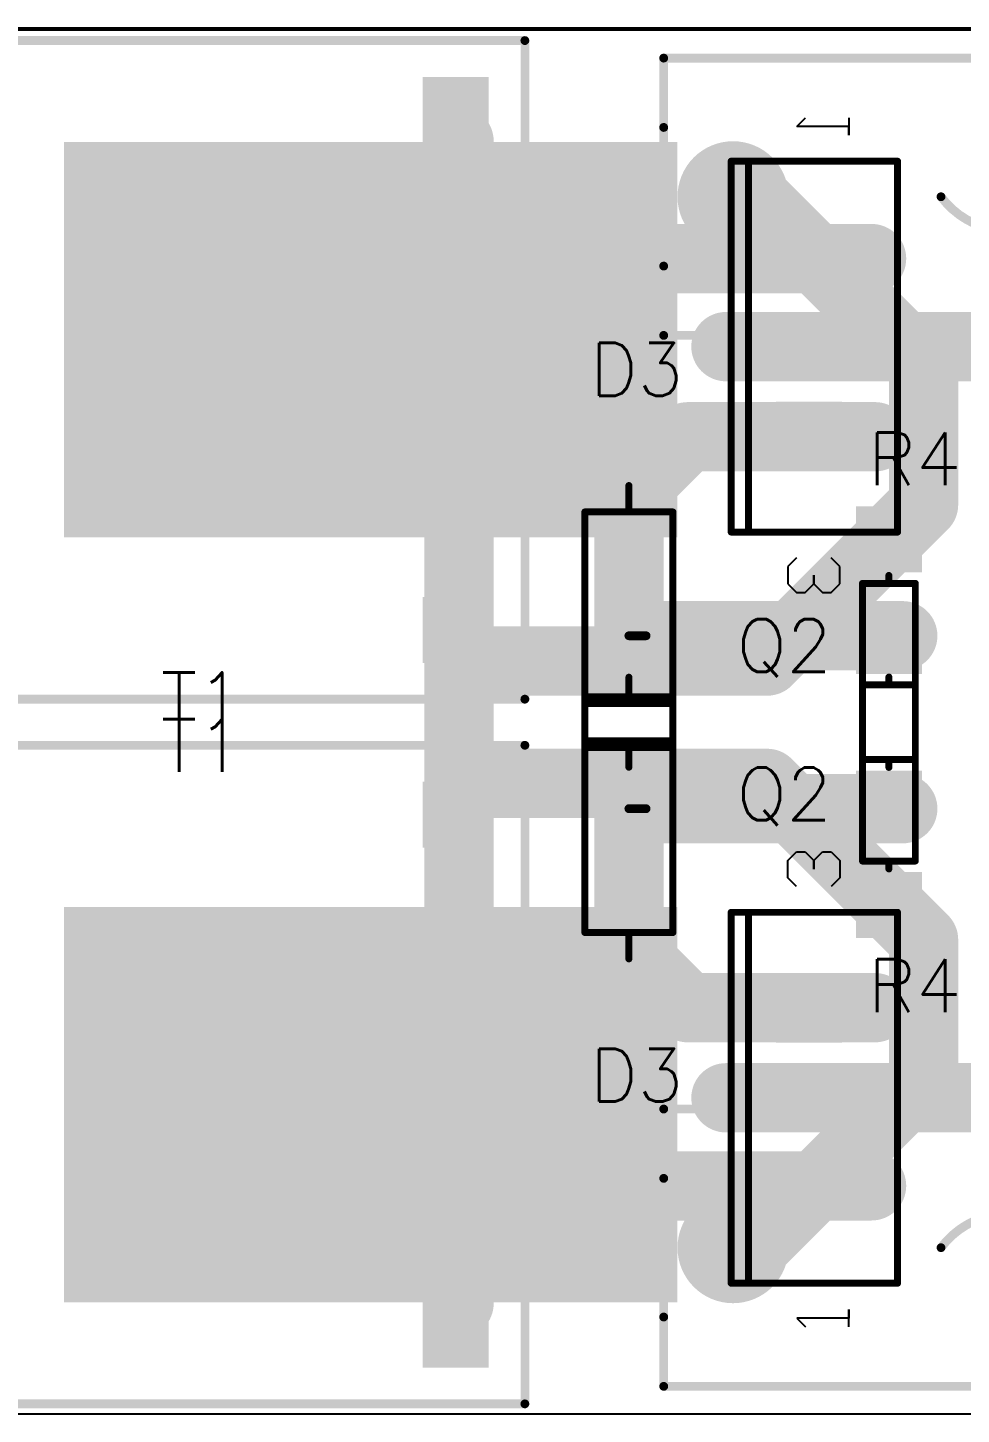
# Paper-space layout 'Bloco da legenda ISO A3' of a CAD drawing. Header units: millimetres. Extents: x 0 to 420, y 0 to 297.
# Drawn here: x 275.49 to 302.42, y 75.39 to 115.39 of the extents above; entities that cross this region are included whole.
import ezdxf

# ---------------------------------------------------------------- set-up
doc = ezdxf.new("R2010")
doc.units = ezdxf.units.MM
for name, color, linetype in [('1', 7, 'Continuous'), ('BottomLayer', 5, 'Continuous'), ('BottomSolder', 6, 'Continuous'), ('MultiLayer', 9, 'Continuous'), ('PadHoleLayer', 156, 'Continuous'), ('TopLayer', 1, 'Continuous'), ('TopOverlay', 40, 'Continuous'), ('TopSolder', 216, 'Continuous')]:
    doc.layers.add(name, color=color, linetype=linetype)
doc.styles.get("Standard").update_dxf_attribs({"font": 'simplex.shx'})

# ---------------------------------------------------------------- blocks, each defined once
blk = doc.blocks.new('DIODE_0_4_3')
at = {"layer": 'BottomLayer'}
for points in [[(-5.93, -0.85), (-4.23, -0.85), (-5.93, 0.85), (-4.23, 0.85)], [(4.23, -0.85), (5.93, -0.85), (4.23, 0.85), (5.93, 0.85)]]:
    blk.add_solid(points, dxfattribs=at)
at = {"layer": 'BottomSolder'}
for points in [[(-6.032, -0.952), (-4.128, -0.952), (-6.032, 0.952), (-4.128, 0.952)], [(4.128, -0.952), (6.032, -0.952), (4.128, 0.952), (6.032, 0.952)]]:
    blk.add_solid(points, dxfattribs=at)
at = {"layer": 'MultiLayer'}
for points in [[(-5.93, -0.85), (-4.23, -0.85), (-5.93, 0.85), (-4.23, 0.85)], [(4.23, -0.85), (5.93, -0.85), (4.23, 0.85), (5.93, 0.85)]]:
    blk.add_solid(points, dxfattribs=at)
at = {"layer": 'PadHoleLayer', "const_width": 0.6}
for points in [[(-5.38, 0, 1), (-4.78, 0, 1)], [(4.78, 0, 1), (5.38, 0, 1)]]:
    blk.add_lwpolyline(points, format="xyb", close=True, dxfattribs=at)
at = {"layer": 'TopLayer'}
for points in [[(-5.93, -0.85), (-4.23, -0.85), (-5.93, 0.85), (-4.23, 0.85)], [(4.23, -0.85), (5.93, -0.85), (4.23, 0.85), (5.93, 0.85)]]:
    blk.add_solid(points, dxfattribs=at)
at = {"layer": 'TopOverlay', "const_width": 0.2}
for points in [[(3.302, 1.27), (-3.302, 1.27)], [(-3.302, -1.27), (-3.302, 1.27)], [(2.032, -1.27), (2.032, 1.27)], [(3.302, -1.27), (3.302, 1.27)], [(-3.302, 0), (-4.064, 0)], [(4.064, 0), (3.302, 0)], [(3.302, -1.27), (-3.302, -1.27)]]:
    blk.add_lwpolyline(points, dxfattribs=at)
at = {"layer": 'TopOverlay', "const_width": 0.1}
for points in [[(-3.352, 1.27, 1), (-3.252, 1.27, 1)], [(-3.352, 1.27, 1), (-3.252, 1.27, 1)], [(1.982, 1.27, 1), (2.082, 1.27, 1)], [(3.252, 1.27, 1), (3.352, 1.27, 1)], [(3.252, 1.27, 1), (3.352, 1.27, 1)], [(-4.114, 0, 1), (-4.014, 0, 1)], [(-3.352, 0, 1), (-3.252, 0, 1)], [(3.252, 0, 1), (3.352, 0, 1)], [(4.014, 0, 1), (4.114, 0, 1)], [(-3.352, -1.27, 1), (-3.252, -1.27, 1)], [(-3.352, -1.27, 1), (-3.252, -1.27, 1)], [(1.982, -1.27, 1), (2.082, -1.27, 1)], [(3.252, -1.27, 1), (3.352, -1.27, 1)], [(3.252, -1.27, 1), (3.352, -1.27, 1)]]:
    blk.add_lwpolyline(points, format="xyb", close=True, dxfattribs=at)
at = {"layer": 'TopSolder'}
for points in [[(-6.032, -0.952), (-4.128, -0.952), (-6.032, 0.952), (-4.128, 0.952)], [(4.128, -0.952), (6.032, -0.952), (4.128, 0.952), (6.032, 0.952)]]:
    blk.add_solid(points, dxfattribs=at)
blk = doc.blocks.new('F_______4')
at = {"layer": 'BottomLayer', "const_width": 1.5}
for points in [[(1.25, 0, 1), (2.75, 0, 1)], [(22.25, 0, 1), (23.75, 0, 1)]]:
    blk.add_lwpolyline(points, format="xyb", close=True, dxfattribs=at)
at = {"layer": 'BottomSolder', "const_width": 1.602}
for points in [[(1.199, 0, 1), (2.801, 0, 1)], [(22.199, 0, 1), (23.801, 0, 1)]]:
    blk.add_lwpolyline(points, format="xyb", close=True, dxfattribs=at)
at = {"layer": 'MultiLayer', "const_width": 1.5}
for points in [[(1.25, 0, 1), (2.75, 0, 1)], [(22.25, 0, 1), (23.75, 0, 1)]]:
    blk.add_lwpolyline(points, format="xyb", close=True, dxfattribs=at)
at = {"layer": 'PadHoleLayer', "const_width": 0.875}
for points in [[(1.562, 0, 1), (2.437, 0, 1)], [(22.563, 0, 1), (23.438, 0, 1)]]:
    blk.add_lwpolyline(points, format="xyb", close=True, dxfattribs=at)
at = {"layer": 'TopLayer', "const_width": 1.5}
for points in [[(1.25, 0, 1), (2.75, 0, 1)], [(22.25, 0, 1), (23.75, 0, 1)]]:
    blk.add_lwpolyline(points, format="xyb", close=True, dxfattribs=at)
at = {"layer": 'TopOverlay', "const_width": 0.254}
for points in [[(0, 4), (25, 4)], [(0, 2), (0, 4)], [(25, 2), (25, 4)], [(0, -2), (0, 2)], [(25, -2), (25, 2)], [(25, -4), (25, 2)], [(0, -4), (0, -2)], [(0, -4), (25, -4)]]:
    blk.add_lwpolyline(points, dxfattribs=at)
at = {"layer": 'TopOverlay', "const_width": 0.127}
for points in [[(-0.064, 4, 1), (0.064, 4, 1)], [(-0.064, 4, 1), (0.064, 4, 1)], [(24.937, 4, 1), (25.064, 4, 1)], [(24.937, 4, 1), (25.064, 4, 1)], [(-0.064, 2, 1), (0.064, 2, 1)], [(-0.064, 2, 1), (0.064, 2, 1)], [(24.937, 2, 1), (25.064, 2, 1)], [(24.937, 2, 1), (25.064, 2, 1)], [(24.937, 2, 1), (25.064, 2, 1)], [(7.936, 0, 1), (8.063, 0, 1)], [(11.936, 0, 1), (12.063, 0, 1)], [(11.936, 0, 1), (12.063, 0, 1)], [(16.409, 0, 1), (16.536, 0, 1)], [(-0.064, -2, 1), (0.064, -2, 1)], [(-0.064, -2, 1), (0.064, -2, 1)], [(24.937, -2, 1), (25.064, -2, 1)], [(-0.064, -4, 1), (0.064, -4, 1)], [(-0.064, -4, 1), (0.064, -4, 1)], [(24.937, -4, 1), (25.064, -4, 1)], [(24.937, -4, 1), (25.064, -4, 1)]]:
    blk.add_lwpolyline(points, format="xyb", close=True, dxfattribs=at)
at = {"layer": 'TopOverlay', "const_width": 0.254}
for points in [[(12, 0, -0.4514), (16.472, 0)], [(12, 0, -0.500001), (8, 0)]]:
    blk.add_lwpolyline(points, format="xyb", dxfattribs=at)
at = {"layer": 'TopSolder', "const_width": 1.602}
for points in [[(1.199, 0, 1), (2.801, 0, 1)], [(22.199, 0, 1), (23.801, 0, 1)]]:
    blk.add_lwpolyline(points, format="xyb", close=True, dxfattribs=at)
blk = doc.blocks.new('TO_220_AB_10')
at = {"layer": 'BottomLayer'}
for points in [[(-3.39, -0.85), (-1.69, -0.85), (-3.39, 0.85), (-1.69, 0.85)], [(-0.85, -0.85), (0.85, -0.85), (-0.85, 0.85), (0.85, 0.85)], [(1.69, -0.85), (3.39, -0.85), (1.69, 0.85), (3.39, 0.85)]]:
    blk.add_solid(points, dxfattribs=at)
at = {"layer": 'BottomSolder'}
for points in [[(-3.492, -0.952), (-1.588, -0.952), (-3.492, 0.952), (-1.588, 0.952)], [(-0.952, -0.952), (0.952, -0.952), (-0.952, 0.952), (0.952, 0.952)], [(1.588, -0.952), (3.492, -0.952), (1.588, 0.952), (3.492, 0.952)]]:
    blk.add_solid(points, dxfattribs=at)
at = {"layer": 'MultiLayer'}
for points in [[(-3.39, -0.85), (-1.69, -0.85), (-3.39, 0.85), (-1.69, 0.85)], [(-0.85, -0.85), (0.85, -0.85), (-0.85, 0.85), (0.85, 0.85)], [(1.69, -0.85), (3.39, -0.85), (1.69, 0.85), (3.39, 0.85)]]:
    blk.add_solid(points, dxfattribs=at)
at = {"layer": 'PadHoleLayer', "const_width": 0.6}
for points in [[(-2.84, 0, 1), (-2.24, 0, 1)], [(-0.3, 0, 1), (0.3, 0, 1)], [(2.24, 0, 1), (2.84, 0, 1)]]:
    blk.add_lwpolyline(points, format="xyb", close=True, dxfattribs=at)
at = {"layer": 'TopLayer'}
for points in [[(-3.39, -0.85), (-1.69, -0.85), (-3.39, 0.85), (-1.69, 0.85)], [(-0.85, -0.85), (0.85, -0.85), (-0.85, 0.85), (0.85, 0.85)], [(1.69, -0.85), (3.39, -0.85), (1.69, 0.85), (3.39, 0.85)]]:
    blk.add_solid(points, dxfattribs=at)
at = {"layer": 'TopOverlay'}
for p, q in [((6.096, 0.361), (6.346, 0.611)), ((6.346, 0.611), (6.846, 0.611)), ((6.846, 0.611), (7.096, 0.361)), ((-6.354, 0.357), (-6.604, 0.107)), ((-6.354, -1.143), (-6.354, 0.357)), ((7.096, 0.111), (6.846, -0.139)), ((7.096, 0.361), (7.096, 0.111)), ((6.846, -0.139), (6.596, -0.139)), ((6.596, -0.139), (6.846, -0.139)), ((6.846, -0.139), (7.096, -0.389)), ((7.096, -0.389), (7.096, -0.639)), ((6.346, -0.889), (6.096, -0.639)), ((7.096, -0.639), (6.846, -0.889)), ((-6.604, -1.143), (-6.104, -1.143)), ((-6.104, -1.143), (-6.354, -1.143)), ((6.846, -0.889), (6.346, -0.889))]:
    blk.add_line(p, q, dxfattribs=at)
at = {"layer": 'TopOverlay', "const_width": 0.2}
for points in [[(-5.35, 2.25), (5.35, 2.25)], [(-5.35, 2.25), (-5.35, -2.55)], [(5.35, 2.25), (5.35, -2.55)], [(-5.35, 1.75), (5.35, 1.75)], [(-5.35, -2.55), (5.35, -2.55)]]:
    blk.add_lwpolyline(points, dxfattribs=at)
at = {"layer": 'TopOverlay', "const_width": 0.1}
for points in [[(-5.4, 2.25, 1), (-5.3, 2.25, 1)], [(-5.4, 2.25, 1), (-5.3, 2.25, 1)], [(5.3, 2.25, 1), (5.4, 2.25, 1)], [(5.3, 2.25, 1), (5.4, 2.25, 1)], [(-5.4, 1.75, 1), (-5.3, 1.75, 1)], [(5.3, 1.75, 1), (5.4, 1.75, 1)], [(-5.4, -2.55, 1), (-5.3, -2.55, 1)], [(-5.4, -2.55, 1), (-5.3, -2.55, 1)], [(5.3, -2.55, 1), (5.4, -2.55, 1)], [(5.3, -2.55, 1), (5.4, -2.55, 1)]]:
    blk.add_lwpolyline(points, format="xyb", close=True, dxfattribs=at)
at = {"layer": 'TopSolder'}
for points in [[(-3.492, -0.952), (-1.588, -0.952), (-3.492, 0.952), (-1.588, 0.952)], [(-0.952, -0.952), (0.952, -0.952), (-0.952, 0.952), (0.952, 0.952)], [(1.588, -0.952), (3.492, -0.952), (1.588, 0.952), (3.492, 0.952)]]:
    blk.add_solid(points, dxfattribs=at)
blk = doc.blocks.new('AXIAL_0_3_14')
at = {"layer": 'BottomLayer'}
for points in [[(-4.66, -0.85), (-2.96, -0.85), (-4.66, 0.85), (-2.96, 0.85)], [(2.96, -0.85), (4.66, -0.85), (2.96, 0.85), (4.66, 0.85)]]:
    blk.add_solid(points, dxfattribs=at)
at = {"layer": 'BottomSolder'}
for points in [[(-4.762, -0.952), (-2.858, -0.952), (-4.762, 0.952), (-2.858, 0.952)], [(2.858, -0.952), (4.762, -0.952), (2.858, 0.952), (4.762, 0.952)]]:
    blk.add_solid(points, dxfattribs=at)
at = {"layer": 'MultiLayer'}
for points in [[(-4.66, -0.85), (-2.96, -0.85), (-4.66, 0.85), (-2.96, 0.85)], [(2.96, -0.85), (4.66, -0.85), (2.96, 0.85), (4.66, 0.85)]]:
    blk.add_solid(points, dxfattribs=at)
at = {"layer": 'PadHoleLayer', "const_width": 0.6}
for points in [[(-4.11, 0, 1), (-3.51, 0, 1)], [(3.51, 0, 1), (4.11, 0, 1)]]:
    blk.add_lwpolyline(points, format="xyb", close=True, dxfattribs=at)
at = {"layer": 'TopLayer'}
for points in [[(-4.66, -0.85), (-2.96, -0.85), (-4.66, 0.85), (-2.96, 0.85)], [(2.96, -0.85), (4.66, -0.85), (2.96, 0.85), (4.66, 0.85)]]:
    blk.add_solid(points, dxfattribs=at)
at = {"layer": 'TopOverlay', "const_width": 0.2}
for points in [[(-2.54, 0.762), (2.54, 0.762)], [(-2.54, 0.762), (-2.54, -0.762)], [(2.54, 0.762), (2.54, 0)], [(-2.769, 0), (-2.54, 0)], [(2.54, 0), (2.54, -0.762)], [(2.54, 0), (2.769, 0)], [(-2.54, -0.762), (2.54, -0.762)]]:
    blk.add_lwpolyline(points, dxfattribs=at)
at = {"layer": 'TopOverlay', "const_width": 0.1}
for points in [[(-2.59, 0.762, 1), (-2.49, 0.762, 1)], [(-2.59, 0.762, 1), (-2.49, 0.762, 1)], [(2.49, 0.762, 1), (2.59, 0.762, 1)], [(2.49, 0.762, 1), (2.59, 0.762, 1)], [(-2.819, 0, 1), (-2.719, 0, 1)], [(-2.59, 0, 1), (-2.49, 0, 1)], [(2.49, 0, 1), (2.59, 0, 1)], [(2.49, 0, 1), (2.59, 0, 1)], [(2.49, 0, 1), (2.59, 0, 1)], [(2.719, 0, 1), (2.819, 0, 1)], [(-2.59, -0.762, 1), (-2.49, -0.762, 1)], [(-2.59, -0.762, 1), (-2.49, -0.762, 1)], [(2.49, -0.762, 1), (2.59, -0.762, 1)], [(2.49, -0.762, 1), (2.59, -0.762, 1)]]:
    blk.add_lwpolyline(points, format="xyb", close=True, dxfattribs=at)
at = {"layer": 'TopSolder'}
for points in [[(-4.762, -0.952), (-2.858, -0.952), (-4.762, 0.952), (-2.858, 0.952)], [(2.858, -0.952), (4.762, -0.952), (2.858, 0.952), (4.762, 0.952)]]:
    blk.add_solid(points, dxfattribs=at)
blk = doc.blocks.new('T____SKPT17_15')
at = {"layer": 'BottomLayer'}
for points in [[(-0.85, 14.15), (0.85, 14.15), (-0.85, 15.85), (0.85, 15.85)], [(14.15, 14.15), (15.85, 14.15), (14.15, 15.85), (15.85, 15.85)], [(-0.85, -0.85), (0.85, -0.85), (-0.85, 0.85), (0.85, 0.85)], [(14.15, -0.85), (15.85, -0.85), (14.15, 0.85), (15.85, 0.85)]]:
    blk.add_solid(points, dxfattribs=at)
at = {"layer": 'BottomSolder'}
for points in [[(-0.952, 14.048), (0.952, 14.048), (-0.952, 15.952), (0.952, 15.952)], [(14.048, 14.048), (15.952, 14.048), (14.048, 15.952), (15.952, 15.952)], [(-0.952, -0.952), (0.952, -0.952), (-0.952, 0.952), (0.952, 0.952)], [(14.048, -0.952), (15.952, -0.952), (14.048, 0.952), (15.952, 0.952)]]:
    blk.add_solid(points, dxfattribs=at)
at = {"layer": 'MultiLayer'}
for points in [[(-0.85, 14.15), (0.85, 14.15), (-0.85, 15.85), (0.85, 15.85)], [(14.15, 14.15), (15.85, 14.15), (14.15, 15.85), (15.85, 15.85)], [(-0.85, -0.85), (0.85, -0.85), (-0.85, 0.85), (0.85, 0.85)], [(14.15, -0.85), (15.85, -0.85), (14.15, 0.85), (15.85, 0.85)]]:
    blk.add_solid(points, dxfattribs=at)
at = {"layer": 'PadHoleLayer', "const_width": 0.6}
for points in [[(-0.3, 15, 1), (0.3, 15, 1)], [(14.7, 15, 1), (15.3, 15, 1)], [(-0.3, 0, 1), (0.3, 0, 1)], [(14.7, 0, 1), (15.3, 0, 1)]]:
    blk.add_lwpolyline(points, format="xyb", close=True, dxfattribs=at)
at = {"layer": 'TopLayer'}
for points in [[(-0.85, 14.15), (0.85, 14.15), (-0.85, 15.85), (0.85, 15.85)], [(14.15, 14.15), (15.85, 14.15), (14.15, 15.85), (15.85, 15.85)], [(-0.85, -0.85), (0.85, -0.85), (-0.85, 0.85), (0.85, 0.85)], [(14.15, -0.85), (15.85, -0.85), (14.15, 0.85), (15.85, 0.85)]]:
    blk.add_solid(points, dxfattribs=at)
at = {"layer": 'TopOverlay', "const_width": 0.254}
for points in [[(-2, -2), (-2, 17)], [(-2, 17), (17, 17)], [(17, -2), (17, 17)], [(-2, -2), (17, -2)]]:
    blk.add_lwpolyline(points, dxfattribs=at)
at = {"layer": 'TopOverlay', "const_width": 0.127}
for points in [[(-2.064, 17, 1), (-1.937, 17, 1)], [(-2.064, 17, 1), (-1.937, 17, 1)], [(16.936, 17, 1), (17.063, 17, 1)], [(16.936, 17, 1), (17.063, 17, 1)], [(-2.064, -2, 1), (-1.937, -2, 1)], [(-2.064, -2, 1), (-1.937, -2, 1)], [(16.936, -2, 1), (17.063, -2, 1)], [(16.936, -2, 1), (17.063, -2, 1)]]:
    blk.add_lwpolyline(points, format="xyb", close=True, dxfattribs=at)
at = {"layer": 'TopSolder'}
for points in [[(-0.952, 14.048), (0.952, 14.048), (-0.952, 15.952), (0.952, 15.952)], [(14.048, 14.048), (15.952, 14.048), (14.048, 15.952), (15.952, 15.952)], [(-0.952, -0.952), (0.952, -0.952), (-0.952, 0.952), (0.952, 0.952)], [(14.048, -0.952), (15.952, -0.952), (14.048, 0.952), (15.952, 0.952)]]:
    blk.add_solid(points, dxfattribs=at)

psp = doc.layouts.new('Bloco da legenda ISO A3')

# ---------------------------------------------------------------- linework, layer by layer
for p, q in [((225.736, 115.39), (327.736, 115.39)), ((225.736, 115.39), (327.736, 115.39)), ((327.736, 115.32), (225.736, 115.32)), ((327.736, 75.39), (225.736, 75.39))]:
    psp.add_line(p, q)
at = {"layer": '1'}
for p, q in [((225.736, 115.39), (327.736, 115.39)), ((225.736, 115.39), (327.736, 115.39)), ((327.736, 75.39), (225.736, 75.39))]:
    psp.add_line(p, q, dxfattribs=at)
for points, const_width in [([(287.936, 105.39), (291.276, 108.73)], 2), ([(291.276, 108.73), (298.036, 108.73)], 2), ([(298.036, 108.73), (299.836, 108.73)], 2), ([(295.636, 106.19), (304.549, 106.19)], 2), ([(287.936, 105.39), (287.936, 93.59)], 2), ([(292.836, 101.89), (294.536, 103.59)], 2), ([(294.536, 103.59), (299.936, 103.59)], 2), ([(292.836, 101.89), (292.836, 97.849)], 2), ([(292.836, 97.849), (292.836, 97.67)], 2), ([(293.332, 97.849), (300.736, 97.849)], 2), ([(292.836, 97.849), (293.332, 97.849)], 0.254), ([(287.936, 93.59), (296.826, 93.59)], 2), ([(296.826, 93.59), (300.336, 90.08)], 2), ([(300.336, 90.08), (301.336, 89.08)], 2), ([(301.336, 89.08), (301.336, 85.09)], 2), ([(287.936, 82.31), (293.136, 87.51)], 2), ([(296.474, 80.228), (301.336, 85.09)], 2), ([(287.936, 82.31), (287.936, 78.59)], 2), ([(295.872, 80.228), (296.474, 80.228)], 2), ([(295.84, 80.196), (295.872, 80.228)], 1)]:
    psp.add_lwpolyline(points, dxfattribs=dict(at, const_width=const_width))
for points, const_width in [([(290.776, 108.73, -1), (291.776, 108.73, -1)], 1), ([(290.776, 108.73, -1), (291.776, 108.73, -1)], 1), ([(297.536, 108.73, -1), (298.536, 108.73, -1)], 1), ([(297.536, 108.73, -1), (298.536, 108.73, -1)], 1), ([(299.336, 108.73, -1), (300.336, 108.73, -1)], 1), ([(280.535, 106.29, -1), (283.137, 106.29, -1)], 2.602), ([(280.535, 106.29, -1), (283.137, 106.29, -1)], 2.602), ([(280.586, 106.29, -1), (283.086, 106.29, -1)], 2.5), ([(280.586, 106.29, -1), (283.086, 106.29, -1)], 2.5), ([(280.586, 106.29, -1), (283.086, 106.29, -1)], 2.5), ([(281.086, 106.29, -1), (282.586, 106.29, -1)], 1.5), ([(295.136, 106.19, -1), (296.136, 106.19, -1)], 1), ([(287.436, 105.39, -1), (288.436, 105.39, -1)], 1), ([(287.436, 105.39, -1), (288.436, 105.39, -1)], 1), ([(294.036, 103.59, -1), (295.036, 103.59, -1)], 1), ([(294.036, 103.59, -1), (295.036, 103.59, -1)], 1), ([(299.436, 103.59, -1), (300.436, 103.59, -1)], 1), ([(292.336, 101.89, -1), (293.336, 101.89, -1)], 1), ([(292.336, 101.89, -1), (293.336, 101.89, -1)], 1), ([(292.336, 97.849, -1), (293.336, 97.849, -1)], 1), ([(292.336, 97.849, -1), (293.336, 97.849, -1)], 1), ([(292.832, 97.849, -1), (293.832, 97.849, -1)], 1), ([(300.236, 97.849, -1), (301.236, 97.849, -1)], 1), ([(292.336, 97.67, -1), (293.336, 97.67, -1)], 1), ([(292.772, 97.849, -1), (292.899, 97.849, -1)], 0.127), ([(293.268, 97.849, -1), (293.395, 97.849, -1)], 0.127), ([(287.436, 93.59, -1), (288.436, 93.59, -1)], 1), ([(287.436, 93.59, -1), (288.436, 93.59, -1)], 1), ([(296.326, 93.59, -1), (297.326, 93.59, -1)], 1), ([(296.326, 93.59, -1), (297.326, 93.59, -1)], 1), ([(299.836, 90.08, -1), (300.836, 90.08, -1)], 1), ([(299.836, 90.08, -1), (300.836, 90.08, -1)], 1), ([(300.836, 89.08, -1), (301.836, 89.08, -1)], 1), ([(300.836, 89.08, -1), (301.836, 89.08, -1)], 1), ([(292.636, 87.51, -1), (293.636, 87.51, -1)], 1), ([(300.836, 85.09, -1), (301.836, 85.09, -1)], 1), ([(300.836, 85.09, -1), (301.836, 85.09, -1)], 1), ([(287.436, 82.31, -1), (288.436, 82.31, -1)], 1), ([(287.436, 82.31, -1), (288.436, 82.31, -1)], 1), ([(295.372, 80.228, -1), (296.372, 80.228, -1)], 1), ([(295.974, 80.228, -1), (296.974, 80.228, -1)], 1), ([(295.974, 80.228, -1), (296.974, 80.228, -1)], 1), ([(295.59, 80.196, -1), (296.09, 80.196, -1)], 0.5), ([(295.622, 80.228, -1), (296.122, 80.228, -1)], 0.5), ([(287.436, 78.59, -1), (288.436, 78.59, -1)], 1)]:
    psp.add_lwpolyline(points, format="xyb", close=True, dxfattribs=dict(at, const_width=const_width))
psp.add_solid([(276.536, 112.09), (294.236, 112.09), (276.536, 100.69), (294.236, 100.69)], dxfattribs=at)
at = {"layer": 'BottomLayer'}
for points, const_width in [([(287.936, 108.4), (287.936, 112.12)], 2), ([(295.872, 110.482), (296.474, 110.482)], 2), ([(296.474, 110.482), (301.336, 105.62)], 2), ([(295.84, 110.514), (295.872, 110.482)], 1), ([(287.936, 105.39), (291.276, 108.73)], 2), ([(291.276, 108.73), (298.036, 108.73)], 2), ([(298.036, 108.73), (299.836, 108.73)], 2), ([(287.936, 108.4), (293.136, 103.2)], 2), ([(295.636, 106.19), (304.549, 106.19)], 2), ([(301.336, 101.63), (301.336, 105.62)], 2), ([(287.936, 105.39), (287.936, 93.59)], 2), ([(292.836, 101.89), (294.536, 103.59)], 2), ([(294.536, 103.59), (299.936, 103.59)], 2), ([(292.836, 101.89), (292.836, 97.849)], 2), ([(300.336, 100.63), (301.336, 101.63)], 2), ([(296.826, 97.12), (300.336, 100.63)], 2), ([(292.836, 97.849), (292.836, 97.67)], 2), ([(293.332, 97.849), (300.736, 97.849)], 2), ([(287.936, 97.12), (296.826, 97.12)], 2), ([(287.936, 85.32), (287.936, 97.12)], 2), ([(292.836, 97.849), (293.332, 97.849)], 0.254), ([(287.936, 93.59), (296.826, 93.59)], 2), ([(296.826, 93.59), (300.336, 90.08)], 2), ([(292.836, 92.861), (292.836, 93.04)], 2), ([(292.836, 88.82), (292.836, 92.861)], 2), ([(293.332, 92.861), (300.736, 92.861)], 2), ([(292.836, 92.861), (293.332, 92.861)], 0.254), ([(300.336, 90.08), (301.336, 89.08)], 2), ([(301.336, 89.08), (301.336, 85.09)], 2), ([(292.836, 88.82), (294.536, 87.12)], 2), ([(287.936, 82.31), (293.136, 87.51)], 2), ([(294.536, 87.12), (299.936, 87.12)], 2), ([(287.936, 85.32), (291.276, 81.98)], 2), ([(296.474, 80.228), (301.336, 85.09)], 2), ([(295.636, 84.52), (304.549, 84.52)], 2), ([(287.936, 82.31), (287.936, 78.59)], 2), ([(291.276, 81.98), (298.036, 81.98)], 2), ([(298.036, 81.98), (299.836, 81.98)], 2), ([(295.872, 80.228), (296.474, 80.228)], 2), ([(295.84, 80.196), (295.872, 80.228)], 1)]:
    psp.add_lwpolyline(points, dxfattribs=dict(at, const_width=const_width))
for points, const_width in [([(287.436, 112.12, 1), (288.436, 112.12, 1)], 1), ([(295.372, 110.482, 1), (296.372, 110.482, 1)], 1), ([(295.974, 110.482, 1), (296.974, 110.482, 1)], 1), ([(295.974, 110.482, 1), (296.974, 110.482, 1)], 1), ([(295.59, 110.514, 1), (296.09, 110.514, 1)], 0.5), ([(295.622, 110.482, 1), (296.122, 110.482, 1)], 0.5), ([(290.776, 108.73, -1), (291.776, 108.73, -1)], 1), ([(290.776, 108.73, -1), (291.776, 108.73, -1)], 1), ([(297.536, 108.73, -1), (298.536, 108.73, -1)], 1), ([(297.536, 108.73, -1), (298.536, 108.73, -1)], 1), ([(299.336, 108.73, -1), (300.336, 108.73, -1)], 1), ([(287.436, 108.4, 1), (288.436, 108.4, 1)], 1), ([(287.436, 108.4, 1), (288.436, 108.4, 1)], 1), ([(280.586, 106.29, -1), (283.086, 106.29, -1)], 2.5), ([(295.136, 106.19, -1), (296.136, 106.19, -1)], 1), ([(300.836, 105.62, 1), (301.836, 105.62, 1)], 1), ([(300.836, 105.62, 1), (301.836, 105.62, 1)], 1), ([(287.436, 105.39, -1), (288.436, 105.39, -1)], 1), ([(287.436, 105.39, -1), (288.436, 105.39, -1)], 1), ([(294.036, 103.59, -1), (295.036, 103.59, -1)], 1), ([(294.036, 103.59, -1), (295.036, 103.59, -1)], 1), ([(299.436, 103.59, -1), (300.436, 103.59, -1)], 1), ([(292.636, 103.2, 1), (293.636, 103.2, 1)], 1), ([(292.336, 101.89, -1), (293.336, 101.89, -1)], 1), ([(292.336, 101.89, -1), (293.336, 101.89, -1)], 1), ([(300.836, 101.63, 1), (301.836, 101.63, 1)], 1), ([(300.836, 101.63, 1), (301.836, 101.63, 1)], 1), ([(299.836, 100.63, 1), (300.836, 100.63, 1)], 1), ([(299.836, 100.63, 1), (300.836, 100.63, 1)], 1), ([(292.336, 97.849, -1), (293.336, 97.849, -1)], 1), ([(292.336, 97.849, -1), (293.336, 97.849, -1)], 1), ([(292.832, 97.849, -1), (293.832, 97.849, -1)], 1), ([(300.236, 97.849, -1), (301.236, 97.849, -1)], 1), ([(292.336, 97.67, -1), (293.336, 97.67, -1)], 1), ([(287.436, 97.12, 1), (288.436, 97.12, 1)], 1), ([(287.436, 97.12, 1), (288.436, 97.12, 1)], 1), ([(296.326, 97.12, 1), (297.326, 97.12, 1)], 1), ([(296.326, 97.12, 1), (297.326, 97.12, 1)], 1), ([(292.772, 97.849, -1), (292.899, 97.849, -1)], 0.127), ([(293.268, 97.849, -1), (293.395, 97.849, -1)], 0.127), ([(287.436, 93.59, -1), (288.436, 93.59, -1)], 1), ([(287.436, 93.59, -1), (288.436, 93.59, -1)], 1), ([(296.326, 93.59, -1), (297.326, 93.59, -1)], 1), ([(296.326, 93.59, -1), (297.326, 93.59, -1)], 1), ([(292.336, 93.04, 1), (293.336, 93.04, 1)], 1), ([(292.336, 92.861, 1), (293.336, 92.861, 1)], 1), ([(292.336, 92.861, 1), (293.336, 92.861, 1)], 1), ([(292.832, 92.861, 1), (293.832, 92.861, 1)], 1), ([(300.236, 92.861, 1), (301.236, 92.861, 1)], 1), ([(292.772, 92.861, 1), (292.899, 92.861, 1)], 0.127), ([(293.268, 92.861, 1), (293.395, 92.861, 1)], 0.127), ([(299.836, 90.08, -1), (300.836, 90.08, -1)], 1), ([(299.836, 90.08, -1), (300.836, 90.08, -1)], 1), ([(300.836, 89.08, -1), (301.836, 89.08, -1)], 1), ([(300.836, 89.08, -1), (301.836, 89.08, -1)], 1), ([(292.336, 88.82, 1), (293.336, 88.82, 1)], 1), ([(292.336, 88.82, 1), (293.336, 88.82, 1)], 1), ([(292.636, 87.51, -1), (293.636, 87.51, -1)], 1), ([(294.036, 87.12, 1), (295.036, 87.12, 1)], 1), ([(294.036, 87.12, 1), (295.036, 87.12, 1)], 1), ([(299.436, 87.12, 1), (300.436, 87.12, 1)], 1), ([(280.586, 84.42, 1), (283.086, 84.42, 1)], 2.5), ([(287.436, 85.32, 1), (288.436, 85.32, 1)], 1), ([(287.436, 85.32, 1), (288.436, 85.32, 1)], 1), ([(300.836, 85.09, -1), (301.836, 85.09, -1)], 1), ([(300.836, 85.09, -1), (301.836, 85.09, -1)], 1), ([(295.136, 84.52, 1), (296.136, 84.52, 1)], 1), ([(287.436, 82.31, -1), (288.436, 82.31, -1)], 1), ([(287.436, 82.31, -1), (288.436, 82.31, -1)], 1), ([(290.776, 81.98, 1), (291.776, 81.98, 1)], 1), ([(290.776, 81.98, 1), (291.776, 81.98, 1)], 1), ([(297.536, 81.98, 1), (298.536, 81.98, 1)], 1), ([(297.536, 81.98, 1), (298.536, 81.98, 1)], 1), ([(299.336, 81.98, 1), (300.336, 81.98, 1)], 1), ([(295.372, 80.228, -1), (296.372, 80.228, -1)], 1), ([(295.974, 80.228, -1), (296.974, 80.228, -1)], 1), ([(295.974, 80.228, -1), (296.974, 80.228, -1)], 1), ([(295.59, 80.196, -1), (296.09, 80.196, -1)], 0.5), ([(295.622, 80.228, -1), (296.122, 80.228, -1)], 0.5), ([(287.436, 78.59, -1), (288.436, 78.59, -1)], 1)]:
    psp.add_lwpolyline(points, format="xyb", close=True, dxfattribs=dict(at, const_width=const_width))
at = {"layer": 'BottomSolder', "const_width": 2.602}
for points in [[(280.535, 106.29, -1), (283.137, 106.29, -1)], [(280.535, 84.42, 1), (283.137, 84.42, 1)]]:
    psp.add_lwpolyline(points, format="xyb", close=True, dxfattribs=at)
at = {"layer": 'MultiLayer', "const_width": 2.5}
for points in [[(280.586, 106.29, -1), (283.086, 106.29, -1)], [(280.586, 84.42, 1), (283.086, 84.42, 1)]]:
    psp.add_lwpolyline(points, format="xyb", close=True, dxfattribs=at)
at = {"layer": 'PadHoleLayer', "const_width": 1.5}
for points in [[(281.086, 106.29, -1), (282.586, 106.29, -1)], [(281.086, 84.42, 1), (282.586, 84.42, 1)]]:
    psp.add_lwpolyline(points, format="xyb", close=True, dxfattribs=at)
at = {"layer": 'TopLayer', "const_width": 2.5}
for points in [[(280.586, 106.29, -1), (283.086, 106.29, -1)], [(280.586, 84.42, 1), (283.086, 84.42, 1)]]:
    psp.add_lwpolyline(points, format="xyb", close=True, dxfattribs=at)
at = {"layer": 'TopLayer'}
for points in [[(276.536, 112.09), (294.236, 112.09), (276.536, 100.69), (294.236, 100.69)], [(276.536, 78.62), (294.236, 78.62), (276.536, 90.02), (294.236, 90.02)]]:
    psp.add_solid(points, dxfattribs=at)
at = {"layer": 'TopSolder', "const_width": 2.602}
for points in [[(280.535, 106.29, -1), (283.137, 106.29, -1)], [(280.535, 84.42, 1), (283.137, 84.42, 1)]]:
    psp.add_lwpolyline(points, format="xyb", close=True, dxfattribs=at)

# ---------------------------------------------------------------- block references
for name, p in [('T____SKPT17_15', (272.836, 98.02)), ('F_______4', (293.84, 110.514))]:
    psp.add_blockref(name, p)
at = {"xscale": -1}
for name, p, rotation in [('TO_220_AB_10', (298.036, 106.19), 90), ('DIODE_0_4_3', (292.836, 92.59), 270), ('AXIAL_0_3_14', (300.336, 93.89), 90), ('T____SKPT17_15', (272.836, 92.69), 180), ('F_______4', (293.84, 80.196), 180)]:
    psp.add_blockref(name, p, dxfattribs=dict(at, rotation=rotation))
for name, p, rotation in [('DIODE_0_4_3', (292.836, 98.12), 270), ('AXIAL_0_3_14', (300.336, 96.82), 90), ('TO_220_AB_10', (298.036, 84.52), 90)]:
    psp.add_blockref(name, p, dxfattribs=dict(rotation=rotation))
at = {"layer": '1', "xscale": -1}
for name, p, rotation in [('TO_220_AB_10', (298.036, 106.19), 90), ('DIODE_0_4_3', (292.836, 92.59), 270), ('AXIAL_0_3_14', (300.336, 93.89), 90), ('T____SKPT17_15', (272.836, 92.69), 180), ('F_______4', (293.84, 80.196), 180)]:
    psp.add_blockref(name, p, dxfattribs=dict(at, rotation=rotation))

# ---------------------------------------------------------------- texts
at = {"layer": '1'}
for s, p in [('Q2', (295.945, 96.807)), ('T1', (279.336, 95.266)), ('R4', (299.739, 86.994)), ('D3', (291.718, 84.411))]:
    psp.add_text(s, height=1.524, dxfattribs=at).set_placement(p)
at = {"layer": 'TopOverlay'}
for s, p in [('D3', (291.718, 104.775)), ('R4', (299.739, 102.192)), ('Q2', (295.945, 96.807)), ('T1', (279.336, 95.266)), ('T1', (279.336, 93.92)), ('Q2', (295.945, 92.525)), ('R4', (299.739, 86.994)), ('D3', (291.718, 84.411))]:
    psp.add_text(s, height=1.524, dxfattribs=at).set_placement(p)

doc.saveas('drawing.dxf')
